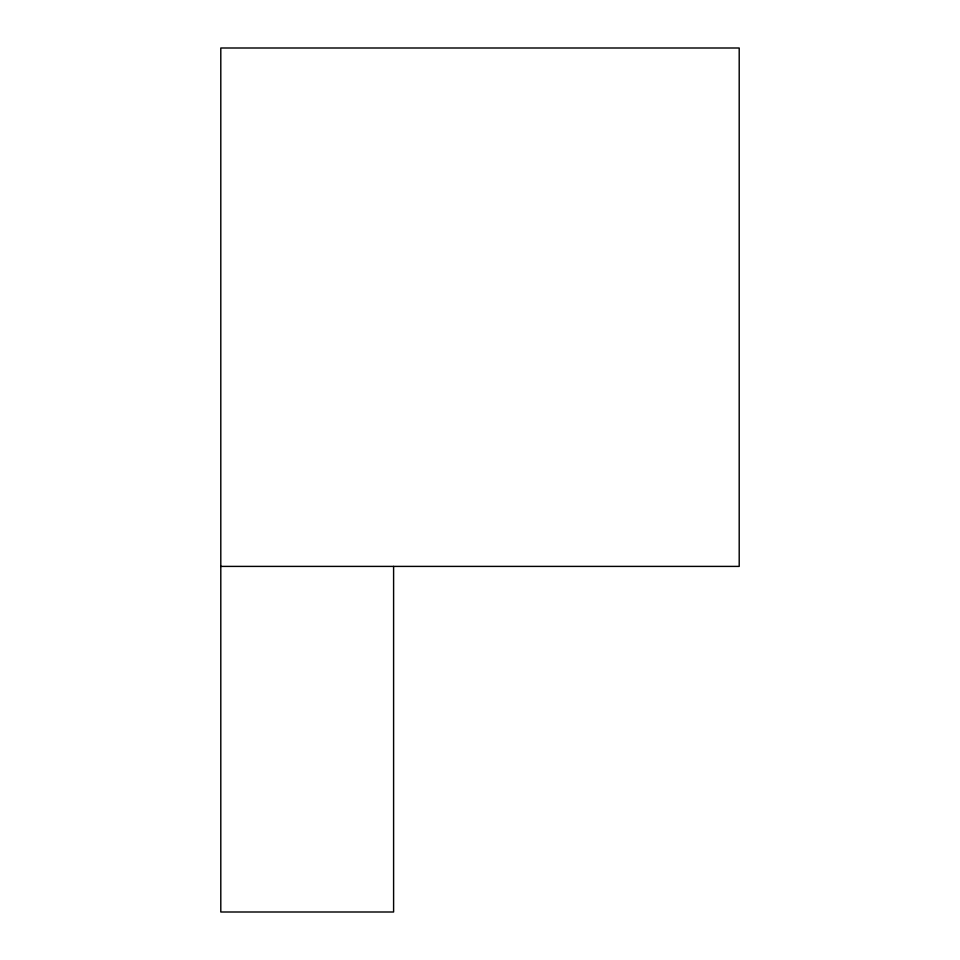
<?xml version="1.0" encoding="UTF-8"?>
<svg xmlns="http://www.w3.org/2000/svg" width="960" height="960" viewBox="0 0 960 960"><rect width="100%" height="100%" fill="white"/><g stroke="black" fill="none" stroke-linecap="round" stroke-linejoin="round"><path stroke-width="1.44" d="M220.8 566.4L739.2 566.4L739.2 48L220.8 48L220.8 912L393.6 912L393.6 566.4"/></g></svg>
